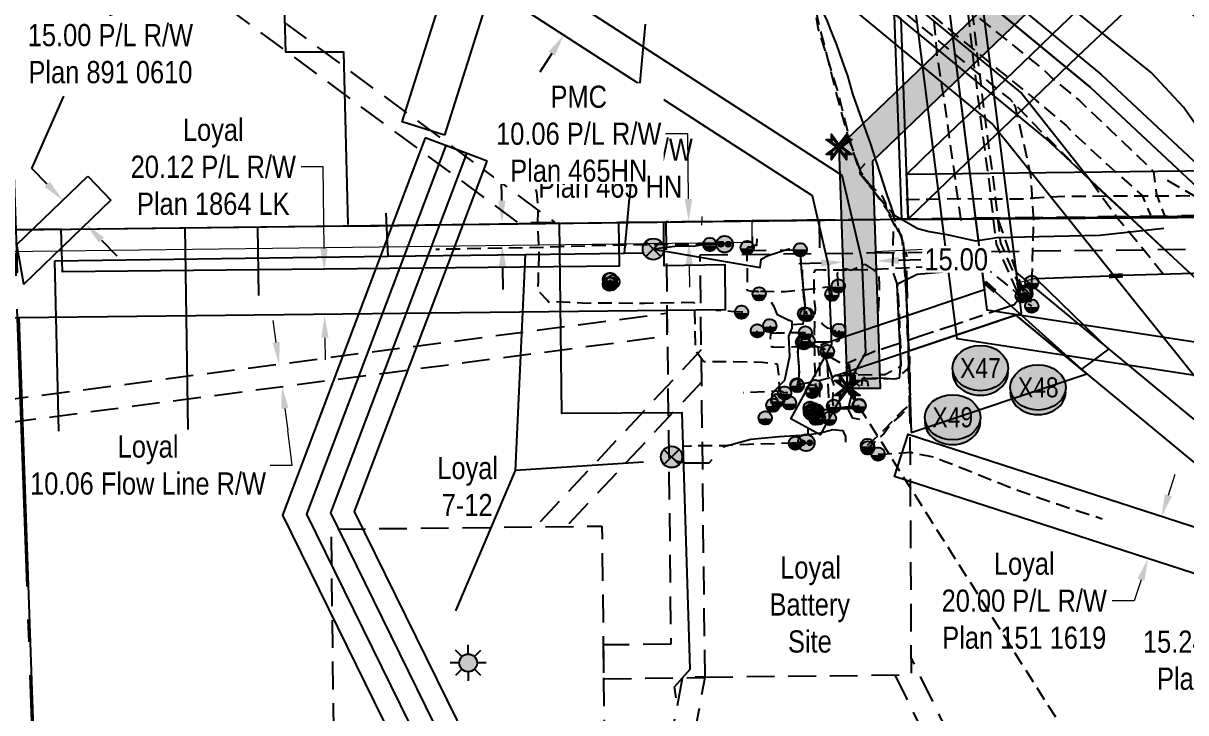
# Model space of a CAD drawing. Extents: x 675835 to 685285, y 5733153 to 5738077.
# Drawn here: x 676883 to 677407, y 5733855 to 5734166 of the extents above; entities that cross this region are included whole.
import ezdxf
from ezdxf.enums import TextEntityAlignment as Align

# ---------------------------------------------------------------- set-up
doc = ezdxf.new("R2010")
doc.units = 0
doc.header["$LTSCALE"] = 5
doc.header["$PDMODE"] = 34
doc.header["$PDSIZE"] = 0.03
for name, pattern in [('foc-ACCESSROAD', [3.75, 2.5, -1.25]), ('foc-FLOWLINE', [3.75, 2.5, -1.25]), ('foc-QUARTERLINE', [33, 25, -3, 2, -3]), ('foc-TIELINE', [1.875, 1.25, -0.625]), ('POWERLINE5', [7.8, 2.4, -0.6, 0.6, -0.6, 0.6, -0.6, 2.4]), ('UG_PIPE', [1.875, 1.25, -0.625])]:
    doc.linetypes.add(name, pattern=pattern)
doc.layers.get('Defpoints').update_dxf_attribs({"color": 9})
for name, color, linetype in [('AS-CABLE', 224, 'foc-CABLE'), ('AS-FENCE', 48, 'foc-FENCE'), ('AS-PHOTO', 7, 'Continuous'), ('AS-PIPE-UG', 44, 'UG_PIPE'), ('AS-POWER', 104, 'foc-POWER'), ('AS-POWER-EXISTING', 72, 'POWERLINE5'), ('AS-SYMBOL', 7, 'Continuous'), ('AS-TELUS', 224, 'foc-TEL'), ('C-AR', 13, 'foc-ACCESSROAD'), ('C-FLOWLINE', 13, 'foc-FLOWLINE'), ('C-RW', 13, 'Continuous'), ('C-WS', 13, 'foc-ACCESSROAD'), ('C-WS-S', 8, 'Continuous'), ('F-RW', 190, 'Continuous'), ('L-MON', 1, 'Continuous'), ('L-SECQ', 8, 'foc-QUARTERLINE'), ('L-TIE', 7, 'foc-TIELINE'), ('P-CROSSINGS', 250, 'Continuous'), ('P-PROPOSED', 10, 'Continuous'), ('P-PROPOSED-H', 21, 'Continuous'), ('P-TXT', 4, 'Continuous')]:
    doc.layers.add(name, color=color, linetype=linetype)
doc.layers.add('AS-PIPE-AG', color=7, linetype='Continuous', true_color=0x7d00fa)
for name, color, linetype, lineweight in [('C-RW-T', 13, 'Continuous', 9), ('C-WS-T', 13, 'Continuous', 9), ('F-RW-T', 190, 'Continuous', 9), ('T-TEXT', 48, 'Continuous', 18)]:
    doc.layers.add(name, color=color, linetype=linetype, lineweight=lineweight)
doc.styles.add('80CG', font='ARIALN.TTF', dxfattribs={"height": 10})
doc.styles.add('80L', font='ARIALN.TTF', dxfattribs={"height": 10})
doc.styles.add('Crossing', font='ARIALN.TTF', dxfattribs={"height": 10})
doc.styles.add('foc-LtypeFont', font='ARIALN.TTF', dxfattribs={"height": 7.35})
doc.linetypes.add('foc-CABLE', pattern='A,2,-1,["C",foc-LtypeFont,S=0.2,R=0,X=-0.625,Y=-0.75],-1.24,8', length=12.24)
doc.linetypes.add('foc-FENCE', pattern='A,10,-1,["X",foc-LtypeFont,S=0.2,R=0,X=-0.625,Y=-0.75],-1.24', length=12.24)
doc.linetypes.add('foc-POWER', pattern='A,6,-1,["P",foc-LtypeFont,S=0.2,R=0,X=-0.625,Y=-0.75],-1.24,4', length=12.24)
doc.linetypes.add('foc-TEL', pattern='A,2,-1,["T",foc-LtypeFont,S=0.2,R=0,X=-0.425,Y=-0.75],-1.24,8', length=12.24)
doc.dimstyles.new('Compass 5 000', dxfattribs={"dimscale": 5, "dimtxt": 9, "dimasz": 2, "dimexe": 0.2, "dimexo": 0.0625, "dimgap": 0.5, "dimtad": 0, "dimtih": 1, "dimtoh": 1, "dimzin": 0, "dimdsep": 46, "dimtxsty": '80CG', "dimcen": 0.1, "dimse1": 1, "dimse2": 1, "dimclrd": 256, "dimclrt": 256, "dimaunit": 1, "dimadec": 4, "dimazin": 0, "dimtfac": 0.06, "dimtofl": 0, "dimtmove": 0, "dimatfit": 1, "dimfxl": 0.2, "dimtolj": 1, "dimtzin": 0, "dimlwd": -1, "dimarcsym": 0})

# ---------------------------------------------------------------- blocks, each defined once
blk = doc.blocks.new('GAS')
h = blk.add_hatch(color=255)
h.dxf.hatch_style = 1
edge = h.paths.add_edge_path()
edge.add_arc((0, 0), 0.9, 0, 360)
for p, q in [((-0.57, 0.57), (-1.14, 1.14)), ((0, 0.81), (0, 1.62)), ((0.57, 0.57), (1.14, 1.14)), ((-0.81, 0), (-1.62, 0)), ((1.62, 0), (0.81, 0)), ((-0.57, -0.57), (-1.14, -1.14)), ((0, -0.81), (0, -1.62)), ((1.14, -1.14), (0.57, -0.57))]:
    blk.add_line(p, q)
blk.add_circle((0, 0), 0.8)
blk = doc.blocks.new('*D398')
at = {"layer": 'C-RW-T', "transparency": 16777216}
for p, q in [((676997.32, 5734022.22), (676996.02, 5734032.13)), ((677001.23, 5733992.41), (677002.53, 5733982.5)), ((677004.58, 5733966.9), (677002.53, 5733982.5)), ((676994.58, 5733966.9), (677004.58, 5733966.9))]:
    blk.add_line(p, q, dxfattribs=at)
for points in [[(676998.97, 5734022.44), (676995.67, 5734022), (676998.62, 5734012.3)], [(677002.88, 5733992.63), (676999.58, 5733992.2), (676999.93, 5734002.33)]]:
    blk.add_solid(points, dxfattribs=at)
at = {"layer": 'Defpoints', "color": 0, "transparency": 16777216}
for p in [(676940.21, 5734004.64), (676999.93, 5734002.33), (676941.52, 5733994.67)]:
    blk.add_point(p, dxfattribs=at)
at = {"layer": 'C-RW-T', "transparency": 16777216, "insert": (676939.58, 5733966.9), "char_height": 10, "attachment_point": 5, "style": '80CG', "bg_fill": 3, "box_fill_scale": 1.1, "bg_fill_color": 256, "bg_fill_true_color": 13158600, "bg_fill_transparency": 0}
blk.add_mtext('\\A1;Loyal\\P10.06 Flow Line R/W', dxfattribs=at)
blk = doc.blocks.new('*D399')
at = {"layer": 'AS-PHOTO', "transparency": 16777216}
for p, q in [((677108.75, 5734108.99), (677098.75, 5734108.99)), ((677098.75, 5734108.99), (677098.88, 5734096.11)), ((677098.98, 5734086.12), (677098.88, 5734096.11)), ((677099.29, 5734056.1), (677099.39, 5734046.1))]:
    blk.add_line(p, q, dxfattribs=at)
at = {"layer": 'AS-PHOTO', "linetype": 'Continuous', "transparency": 16777216}
for points in [[(677100.65, 5734086.13), (677097.32, 5734086.1), (677099.08, 5734076.12)], [(677100.95, 5734056.12), (677097.62, 5734056.08), (677099.18, 5734066.1)]]:
    blk.add_solid(points, dxfattribs=at)
at = {"layer": 'Defpoints', "color": 0, "linetype": 'Continuous', "transparency": 16777216}
for p in [(676891.24, 5734074.02), (677099.08, 5734076.12), (676891.35, 5734064)]:
    blk.add_point(p, dxfattribs=at)
at = {"layer": 'AS-PHOTO', "linetype": 'Continuous', "transparency": 16777216, "insert": (677147.84, 5734108.99), "char_height": 10, "attachment_point": 5, "style": '80CG', "bg_fill": 3, "box_fill_scale": 1.1, "bg_fill_color": 256, "bg_fill_true_color": 13158600, "bg_fill_transparency": 0}
blk.add_mtext('\\A1;PMC\\P10.06 P/L R/W\\PPlan 465 HN', dxfattribs=at)
blk = doc.blocks.new('*D404')
at = {"layer": 'C-RW-T', "transparency": 16777216}
for p, q in [((677018.52, 5734101.27), (677008.52, 5734101.27)), ((677018.87, 5734064.52), (677018.52, 5734101.27)), ((677019.25, 5734024.29), (677019.35, 5734014.29))]:
    blk.add_line(p, q, dxfattribs=at)
for points in [[(677020.54, 5734064.53), (677017.2, 5734064.5), (677018.96, 5734054.52)], [(677020.92, 5734024.3), (677017.59, 5734024.27), (677019.16, 5734034.29)]]:
    blk.add_solid(points, dxfattribs=at)
at = {"layer": 'Defpoints', "color": 0, "transparency": 16777216}
for p in [(676940.45, 5734053.77), (676940.64, 5734033.54), (677019.16, 5734034.29)]:
    blk.add_point(p, dxfattribs=at)
at = {"layer": 'C-RW-T', "transparency": 16777216, "insert": (676968.98, 5734101.27), "char_height": 10, "attachment_point": 5, "style": '80CG'}
blk.add_mtext('\\A1;Loyal\\P20.12 P/L R/W\\PPlan 1864 LK', dxfattribs=at)
blk = doc.blocks.new('*D408')
at = {"layer": 'C-RW-T', "transparency": 16777216}
for p, q in [((677399.36, 5733953.34), (677402.44, 5733962.86)), ((677387.03, 5733915.29), (677383.95, 5733905.78)), ((677383.95, 5733905.78), (677373.95, 5733905.78))]:
    blk.add_line(p, q, dxfattribs=at)
at = {"layer": 'C-RW-T', "linetype": 'Continuous', "transparency": 16777216}
for points in [[(677397.77, 5733953.86), (677400.94, 5733952.83), (677396.27, 5733943.83)], [(677385.44, 5733915.8), (677388.61, 5733914.78), (677390.11, 5733924.8)]]:
    blk.add_solid(points, dxfattribs=at)
at = {"layer": 'Defpoints', "color": 0, "linetype": 'Continuous', "transparency": 16777216}
for p in [(677384.89, 5733947.52), (677378.73, 5733928.49), (677390.11, 5733924.8)]:
    blk.add_point(p, dxfattribs=at)
at = {"layer": 'C-RW-T', "linetype": 'Continuous', "transparency": 16777216, "insert": (677334.41, 5733905.78), "char_height": 10, "attachment_point": 5, "style": '80CG', "bg_fill": 3, "box_fill_scale": 1.1, "bg_fill_color": 256, "bg_fill_true_color": 13158600, "bg_fill_transparency": 0}
blk.add_mtext('\\A1;Loyal\\P20.00 P/L R/W\\PPlan 151 1619', dxfattribs=at)
blk = doc.blocks.new('*D417')
at = {"layer": 'C-RW-T', "transparency": 16777216}
for p, q in [((677504.22, 5733923.65), (677510.59, 5733931.36)), ((677481.8, 5733896.5), (677474.22, 5733887.33)), ((677474.22, 5733887.33), (677464.22, 5733887.33))]:
    blk.add_line(p, q, dxfattribs=at)
at = {"layer": 'C-RW-T', "linetype": 'Continuous', "transparency": 16777216}
for points in [[(677502.93, 5733924.71), (677505.5, 5733922.58), (677497.85, 5733915.94)], [(677480.51, 5733897.56), (677483.08, 5733895.44), (677488.17, 5733904.21)]]:
    blk.add_solid(points, dxfattribs=at)
at = {"layer": 'Defpoints', "color": 0, "linetype": 'Continuous', "transparency": 16777216}
for p in [(677497.85, 5733915.94), (677567.94, 5733858.04), (677558.26, 5733846.31)]:
    blk.add_point(p, dxfattribs=at)
at = {"layer": 'C-RW-T', "linetype": 'Continuous', "transparency": 16777216, "insert": (677425.13, 5733887.33), "char_height": 10, "attachment_point": 5, "style": '80CG'}
blk.add_mtext('\\A1;Loyal\\P15.24 P/L R/W\\PPlan 725 JK', dxfattribs=at)
blk = doc.blocks.new('RISER')
h = blk.add_hatch(color=255)
h.dxf.hatch_style = 1
edge = h.paths.add_edge_path()
edge.add_arc((0, 0), 0.7, 0, 360)
blk.add_hatch(color=13).paths.add_polyline_path([(0.58, -0.15), (-0.58, -0.15, 0.774597)])
at = {"color": 13}
blk.add_line((-0.58, -0.15), (0.58, -0.15), dxfattribs=at)
blk.add_circle((0, 0), 0.6, dxfattribs=at)
blk = doc.blocks.new('PIG')
h = blk.add_hatch(color=255)
h.dxf.hatch_style = 1
edge = h.paths.add_edge_path()
edge.add_arc((0, 0), 0.85, 0, 360)
at = {"layer": 'AS-SYMBOL'}
h = blk.add_hatch(color=13, dxfattribs=at)
h.dxf.hatch_style = 1
h.paths.add_polyline_path([(-0.1, 0, 1), (-0.55, 0, 1)])
h = blk.add_hatch(color=13, dxfattribs=at)
h.dxf.hatch_style = 1
h.paths.add_polyline_path([(0.1, 0, 1), (0.55, 0, 1)])
at = {"layer": 'AS-SYMBOL', "color": 13}
for centre, radius in [((0, 0), 0.75), ((-0.33, 0), 0.225), ((0.33, 0), 0.225)]:
    blk.add_circle(centre, radius, dxfattribs=at)
blk = doc.blocks.new('POWERPOLE')
h = blk.add_hatch(color=255)
edge = h.paths.add_edge_path()
edge.add_arc((0, 0), 0.96, 0, 360)
at = {"linetype": 'Continuous'}
for p, q in [((0.68, -0.68), (-0.68, 0.68)), ((-0.68, -0.68), (0.68, 0.68))]:
    blk.add_line(p, q, dxfattribs=at)
blk.add_circle((0, 0), 0.96, dxfattribs=at)
blk = doc.blocks.new('*D509')
at = {"layer": 'Defpoints', "color": 0, "transparency": 16777216}
for p in [(676857.35, 5734073.03), (676857.46, 5734063.28), (677183.31, 5734067.08)]:
    blk.add_point(p, dxfattribs=at)
at = {"layer": 'F-RW-T', "transparency": 16777216}
for p, q in [((677182.74, 5734116.16), (677172.74, 5734116.16)), ((677183.08, 5734086.83), (677182.74, 5734116.16)), ((677183.43, 5734057.08), (677183.54, 5734047.08))]:
    blk.add_line(p, q, dxfattribs=at)
for points in [[(677184.75, 5734086.85), (677181.41, 5734086.81), (677183.2, 5734076.83)], [(677185.09, 5734057.1), (677181.76, 5734057.06), (677183.31, 5734067.08)]]:
    blk.add_solid(points, dxfattribs=at)
at = {"layer": 'F-RW-T', "transparency": 16777216, "insert": (677133.65, 5734116.16), "char_height": 10, "attachment_point": 5, "style": '80CG', "bg_fill": 3, "box_fill_scale": 1.1, "bg_fill_color": 256, "bg_fill_true_color": 13158600, "bg_fill_transparency": 0}
blk.add_mtext('\\A1;PMC\\P10.06 P/L R/W\\PPlan 465HN', dxfattribs=at)
blk = doc.blocks.new('xing2')
h = blk.add_hatch(color=50)
h.dxf.hatch_style = 1
edge = h.paths.add_edge_path()
edge.add_ellipse((0, 0), major_axis=(-12.5, 0), ratio=0.816297, start_angle=0, end_angle=360)
h = blk.add_hatch(color=250)
h.dxf.hatch_style = 1
edge = h.paths.add_edge_path()
edge.add_ellipse((0, -2.05), major_axis=(-12.5, 0), ratio=0.816297, start_angle=0, end_angle=180)
edge.add_line((12.5, -2.05), (12.5, 0))
edge.add_ellipse((0, 0), major_axis=(-12.5, 0), ratio=0.816297, start_angle=0, end_angle=180, ccw=False)
edge.add_line((-12.5, 0), (-12.5, -2.05))
at = {"color": 250}
blk.add_ellipse((0, 0), major_axis=(-12.5, 0), ratio=0.816297, dxfattribs=at)
blk.add_ellipse((0, -2.05), major_axis=(-12.5, 0), ratio=0.816297, start_param=0, end_param=3.141593, dxfattribs=at)
at = {"color": 250, "style": 'Crossing'}
blk.add_attdef('CROSSING', text='', height=9, dxfattribs=at).set_placement((0.09, 0.02), align=Align.MIDDLE_CENTER)
at = {"color": 250, "style": 'Crossing', "flags": 1}
for tag, p in [('OWNER', (0.09, -12.49)), ('DESCRIPTION', (0.09, -25.77)), ('LOCATION', (0.09, -39.3)), ('DWG_REF', (0.09, -52.84))]:
    blk.add_attdef(tag, text='', height=9, dxfattribs=at).set_placement(p, align=Align.MIDDLE_CENTER)
blk = doc.blocks.new('TEMP')
h = blk.add_hatch(color=255)
h.dxf.hatch_style = 1
h.paths.add_polyline_path([(0, 0.25), (-0.67, 1.15), (-0.67, 0.67), (-1.15, 0.67), (-0.25, 0), (-1.15, -0.67), (-0.67, -0.67), (-0.67, -1.15), (0, -0.25), (0.67, -1.15), (0.67, -0.67), (1.15, -0.67), (0.25, 0), (1.15, 0.67), (0.67, 0.67), (0.67, 1.15)])
h.paths.add_polyline_path([(0.57, 0.85), (0.57, 0.57), (0.85, 0.57), (0.08, 0), (0.85, -0.57), (0.57, -0.57), (0.57, -0.85), (0, -0.08), (-0.57, -0.85), (-0.57, -0.57), (-0.85, -0.57), (-0.08, 0), (-0.85, 0.57), (-0.57, 0.57), (-0.57, 0.85), (0, 0.08)], flags=16)
h = blk.add_hatch(color=1)
h.dxf.hatch_style = 1
h.paths.add_polyline_path([(0, 0.08), (-0.57, 0.85), (-0.57, 0.57), (-0.85, 0.57), (-0.08, 0), (-0.85, -0.57), (-0.57, -0.57), (-0.57, -0.85), (0, -0.08), (0.57, -0.85), (0.57, -0.57), (0.85, -0.57), (0.08, 0), (0.85, 0.57), (0.57, 0.57), (0.57, 0.85)])
at = {"color": 1}
for p, q in [((-0.08, 0), (0.08, 0)), ((0, 0.08), (0, -0.08))]:
    blk.add_line(p, q, dxfattribs=at)
at = {"color": 255, "flags": 128}
blk.add_lwpolyline([(-0.25, 0), (-1.15, 0.67), (-0.67, 0.67), (-0.67, 1.15), (0, 0.25), (0.67, 1.15), (0.67, 0.67), (1.15, 0.67), (0.25, 0), (1.15, -0.67), (0.67, -0.67), (0.67, -1.15), (0, -0.25), (-0.67, -1.15), (-0.67, -0.67), (-1.15, -0.67)], close=True, dxfattribs=at)
at = {"color": 1, "flags": 128}
blk.add_lwpolyline([(-0.08, 0), (-0.85, 0.57), (-0.57, 0.57), (-0.57, 0.85), (0, 0.08), (0.57, 0.85), (0.57, 0.57), (0.85, 0.57), (0.08, 0), (0.85, -0.57), (0.57, -0.57), (0.57, -0.85), (0, -0.08), (-0.57, -0.85), (-0.57, -0.57), (-0.85, -0.57)], close=True, dxfattribs=at)
blk = doc.blocks.new('*D730')
at = {"layer": 'Defpoints', "color": 0, "transparency": 16777216}
for p in [(677252.81, 5734058.74), (677267.8, 5734059.26), (677267.81, 5734058.85)]:
    blk.add_point(p, dxfattribs=at)
at = {"layer": 'P-TXT', "transparency": 16777216}
for p, q in [((677242.83, 5734057.98), (677232.83, 5734057.63)), ((677277.8, 5734059.2), (677287.8, 5734059.55))]:
    blk.add_line(p, q, dxfattribs=at)
for points in [[(677242.77, 5734059.65), (677242.89, 5734056.32), (677252.82, 5734058.33)], [(677277.75, 5734060.87), (677277.86, 5734057.54), (677267.81, 5734058.85)]]:
    blk.add_solid(points, dxfattribs=at)
at = {"layer": 'P-TXT', "transparency": 16777216, "insert": (677303.74, 5734059.55), "char_height": 10, "attachment_point": 5, "style": '80CG', "bg_fill": 3, "box_fill_scale": 1.1, "bg_fill_color": 256, "bg_fill_true_color": 13158600, "bg_fill_transparency": 0}
blk.add_mtext('\\A1;15.00', dxfattribs=at)

msp = doc.modelspace()

# ---------------------------------------------------------------- hatches: boundary and pattern name
at = {"layer": 'P-PROPOSED-H'}
h = msp.add_hatch(color=256, dxfattribs=at)
h.dxf.hatch_style = 1
h.paths.add_polyline_path([(677203.004, 5734826.027), (677271.346, 5734283.963), (677357.715, 5734212.782), (677250.888, 5734110.26), (677254.677, 5734001.663), (677269.684, 5734001.663), (677266.11, 5734104.082), (677380.262, 5734213.634), (677285.481, 5734291.748), (677216.179, 5734841.424), (676852.812, 5734830.594), (676822.958, 5734829.596), (676821.956, 5734859.574), (676806.967, 5734859.073), (676808.47, 5734814.106), (676853.188, 5734815.601)])

# ---------------------------------------------------------------- linework, layer by layer
at = {"layer": 'AS-CABLE', "flags": 128}
for points in [[(677233.445, 5734063.936), (677233.944, 5734055.286), (677234.406, 5734049.463), (677235.486, 5734038.493), (677234.665, 5734030.465), (677229.595, 5734030.15)], [(677300.975, 5734054.274), (677297.687, 5734053.856), (677291.279, 5734053.292), (677286.192, 5734052.789), (677277.054, 5734048.348), (677277.337, 5734041.394), (677278.146, 5734022.819), (677278.647, 5734012.902), (677278.26, 5734007.346), (677278.093, 5734006.054), (677275.792, 5734005.632), (677270.149, 5734006.067), (677261.357, 5734005.808), (677261.021, 5734002.664)], [(677220.395, 5734040.377), (677221.398, 5734038.614), (677222.928, 5734034.923), (677227.754, 5734032.551), (677229.736, 5734031.834), (677229.684, 5734030.296), (677229.613, 5734028.604), (677228.246, 5734024.993), (677228.56, 5734015.93), (677226.388, 5734005.063), (677225.131, 5734003.836), (677220.602, 5733999.078), (677220.585, 5733995.634)], [(677248.433, 5734028.063), (677245.874, 5734028.618), (677243.475, 5734030.463), (677242.999, 5734031.001)], [(677249.46, 5734027.506), (677247.129, 5734026.489)], [(677260.333, 5733987.535), (677257.189, 5733988.092), (677255.004, 5733992.164), (677256.664, 5733998.533), (677256.299, 5734004.096), (677255.612, 5734012.378)], [(677255.554, 5733998.527), (677256.016, 5733999.467), (677258.111, 5734004.762), (677261.671, 5734005.176), (677263.683, 5734004.847), (677264.118, 5734002.567)], [(677198.559, 5733975.12), (677211.126, 5733978.597), (677223.94, 5733979.753), (677236.229, 5733980.511), (677242.587, 5733981.453), (677248.094, 5733982.969), (677252.527, 5733982.448), (677253.797, 5733979.94), (677253.815, 5733977.317)], [(677237.078, 5733980.567), (677237.086, 5733983.465)], [(677193.592, 5733969.267), (677192.258, 5733967.792), (677192.268, 5733967.791), (677189.9, 5733967.87), (677181.469, 5733967.859), (677177.556, 5733968.763), (677175.442, 5733970.629)]]:
    msp.add_lwpolyline(points, dxfattribs=at)
at = {"layer": 'AS-FENCE', "flags": 128}
for points in [[(677372.63, 5734052.086), (677339.719, 5734050.822), (677372.395, 5734019.209), (677360.269, 5734010.147), (677316.037, 5734049.785)], [(677421.003, 5734053.495), (677378.851, 5734052.34)], [(677177.557, 5733862.047), (677176.785, 5733867.022)]]:
    msp.add_lwpolyline(points, dxfattribs=at)
at = {"layer": 'AS-FENCE', "const_width": 2, "flags": 128}
for points in [[(677378.851, 5734052.34), (677372.63, 5734052.086)], [(677321.23, 5734045.228), (677316.621, 5734049.295)]]:
    msp.add_lwpolyline(points, dxfattribs=at)
at = {"layer": 'AS-PIPE-AG', "flags": 128}
for points in [[(677198.747, 5734066.4), (677198.696, 5734067.407), (677196.774, 5734067.431), (677196.695, 5734066.421)], [(677213.916, 5734068.806), (677213.791, 5734065.939), (677211.774, 5734065.798), (677211.476, 5734065.066), (677209.741, 5734065.05)], [(677199.372, 5734066.418), (677192.945, 5734066.387)], [(677337.385, 5734040.342), (677337.804, 5734049.256)], [(677214.944, 5734043.795), (677214.909, 5734042.377)], [(677247.85, 5734043.086), (677247.781, 5734043.811)], [(677334.188, 5734044.748), (677334.471, 5734044.471), (677335.072, 5734043.925)], [(677335.014, 5734044.881), (677334.563, 5734044.384)], [(677334.871, 5734044.142), (677335.143, 5734044.434)], [(677337.392, 5734043.877), (677335.206, 5734044.039)], [(677337.421, 5734040.521), (677335.945, 5734040.675), (677335.993, 5734043.945)], [(677207.655, 5734035.817), (677207.038, 5734035.846)], [(677227.883, 5733999.478), (677226.533, 5733999.414)], [(677230.567, 5734001.299), (677230.555, 5734002.673)], [(677231.377, 5734001.353), (677231.324, 5734002.688)], [(677238.961, 5733997.001), (677238.859, 5734000.032)], [(677223.301, 5733995.945), (677223.409, 5733993.058), (677221.263, 5733992.977), (677221.188, 5733993.413), (677220.596, 5733993.435)], [(677237.91, 5733990.86), (677240.86, 5733990.905)], [(677238.952, 5733987.492), (677240.381, 5733987.574), (677240.38, 5733987.986)], [(677239.326, 5733988.189), (677241.501, 5733988.278)], [(677240.065, 5733985.886), (677240.019, 5733987.534)], [(677240.982, 5733986.275), (677240.96, 5733988.266)], [(677236.104, 5733977.014), (677231.354, 5733976.848)]]:
    msp.add_lwpolyline(points, dxfattribs=at)
at = {"layer": 'AS-PIPE-UG'}
for p, q in [((677333.464, 5734043.267), (677329.882, 5734039.121)), ((677324.536, 5734037.317), (677302.362, 5734029.814)), ((677329.882, 5734039.121), (677324.536, 5734037.317)), ((677302.362, 5734029.814), (677287.597, 5734025.051)), ((677275.846, 5734020.901), (677267.219, 5734018.224)), ((677287.597, 5734025.051), (677275.846, 5734020.901)), ((677267.219, 5734018.224), (677254.957, 5734012.925)), ((677254.957, 5734012.925), (677256.879, 5734004.874)), ((677256.879, 5734004.874), (677257.437, 5733992.427)), ((677257.437, 5733992.427), (677252.169, 5733992.12))]:
    msp.add_line(p, q, dxfattribs=at)
at = {"layer": 'AS-PIPE-UG', "flags": 128}
for points in [[(677212.742, 5734251.235), (677236.854, 5734231.34), (677259.379, 5734213.216), (677284.963, 5734191.784), (677304.488, 5734175.747), (677315.592, 5734167.085), (677343.821, 5734144.428), (677346.674, 5734141.49), (677359.388, 5734131.099), (677372.971, 5734118.071), (677385.142, 5734106.62), (677392.713, 5734099.253), (677393.853, 5734089.355), (677397.723, 5734078.952)], [(677263.782, 5733975.861), (677265.167, 5733977.125), (677271.034, 5733982.57), (677279.403, 5733991.237), (677282.766, 5733993.985), (677283.163, 5733996.28), (677282.393, 5734006.217), (677282.182, 5734021.123), (677281.592, 5734031.045), (677281.68, 5734039.551), (677281.005, 5734047.919), (677279.923, 5734069.252), (677277.773, 5734072.19), (677273.734, 5734080.285), (677266.487, 5734090.544), (677260.781, 5734097.674), (677254.91, 5734115.555), (677250.574, 5734131.661), (677246.475, 5734147.603), (677242.454, 5734163.647), (677238.675, 5734179.681), (677231.857, 5734205.066), (677228.007, 5734222.014), (677220.968, 5734248.631)], [(677205.857, 5734241.27), (677241.989, 5734211.705), (677263.102, 5734194.339), (677287.159, 5734174.45), (677305.895, 5734158.744), (677337.504, 5734133.116), (677353.238, 5734119.982), (677356.494, 5734116.52), (677373.862, 5734100.607), (677387.493, 5734088.335), (677391.353, 5734079.558)], [(677286.749, 5734213.228), (677290.595, 5734189.57), (677293.528, 5734169.099), (677295.035, 5734151.492), (677298.413, 5734130.265), (677302.612, 5734100.041), (677306.04, 5734075.231)], [(677231.1, 5734204.667), (677233.736, 5734192.968), (677235.728, 5734189.207), (677238.864, 5734178.307), (677241.536, 5734163.378), (677250.501, 5734134.699), (677256.2, 5734111.581), (677260.852, 5734098.207), (677263.455, 5734094.919), (677265.441, 5734091.822), (677272.815, 5734082.965), (677274.888, 5734080.615), (677280.117, 5734066.087), (677280.884, 5734051.519), (677281.373, 5734038.408), (677282.254, 5734016.629), (677282.772, 5734009.443), (677282.787, 5734003.999), (677283.038, 5734000.754), (677282.567, 5733993.196), (677278.907, 5733989.641), (677274.858, 5733986.125), (677271.146, 5733981.06), (677267.118, 5733977.451), (677264.647, 5733975.358)], [(677337.77, 5734049.244), (677338.11, 5734055.979), (677338.674, 5734077.095), (677337.41, 5734097.355), (677330.53, 5734128.314), (677327.872, 5734131.885)], [(677262.52, 5734102.624), (677260.191, 5734099.945), (677263.961, 5734094.223), (677270.423, 5734088.083), (677271.915, 5734084.843), (677272.306, 5734082.128), (677275.481, 5734075.839), (677279.112, 5734070.012), (677280.795, 5734053.361), (677281.807, 5734027.458), (677282.748, 5734014.835), (677282.428, 5734003.65)], [(677418.14, 5734080.714), (677416.725, 5734085.022), (677396.335, 5734096.572)], [(677427.732, 5734088.362), (677404.137, 5734088.128), (677377.256, 5734088.081), (677349.243, 5734087.856), (677332.751, 5734086.724), (677306.295, 5734086.842), (677281.095, 5734086.437)], [(677231.918, 5734003.137), (677242.402, 5734005.123), (677249.227, 5734007.035), (677258.125, 5734007.532), (677271.596, 5734007.823), (677278.94, 5734011.59), (677278.815, 5734018.995), (677278.09, 5734035.989), (677277.459, 5734047.807), (677275.207, 5734054.443), (677275.458, 5734072.835)], [(677334.169, 5734044.802), (677322.78, 5734077.377)], [(677209.588, 5734064.986), (677209.396, 5734062.643), (677209.471, 5734055.705), (677209.559, 5734049.221), (677209.368, 5734045.795), (677211.465, 5734045.252), (677214.374, 5734045.364), (677214.924, 5734044.032)], [(677233.489, 5734063.963), (677233.512, 5734059.566), (677234.38, 5734051.511), (677235.387, 5734041.281), (677235.648, 5734036.225), (677235.406, 5734035.039)], [(677250.61, 5734047.654), (677250.199, 5734053.391), (677253.777, 5734055.472), (677256.411, 5734054.774), (677262.549, 5734057.53), (677267.169, 5734054.325), (677268.923, 5734052.727), (677269.05, 5734047.887), (677268.533, 5734033.776)], [(677234.335, 5734054.896), (677234.353, 5734052.064), (677235, 5734042.725), (677235.86, 5734036.606), (677236.468, 5734034.722)], [(677240.383, 5733988.036), (677240.566, 5733994.081), (677240.498, 5734002.161), (677240.035, 5734013.701), (677239.85, 5734023.84), (677240.143, 5734033.966), (677240.265, 5734037.671), (677239.655, 5734043.561), (677239.801, 5734045.091), (677239.76, 5734051.444), (677239.813, 5734053.646), (677240.55, 5734055.067), (677243.767, 5734054.878), (677263.247, 5734055.021), (677283.672, 5734056.066), (677297.159, 5734056.524), (677305.515, 5734056.797), (677315.965, 5734055.521), (677318.652, 5734054.51), (677325.705, 5734048.878), (677329.605, 5734045.715), (677333.419, 5734041.575), (677335.797, 5734039.747), (677337.762, 5734038.701)], [(677247.75, 5734043.915), (677247.77, 5734044.956), (677246.798, 5734046.405), (677245.572, 5734047.025), (677240.463, 5734046.38), (677226.87, 5734044.943), (677217.699, 5734045.08), (677215.885, 5734045.166), (677215.124, 5734044.739), (677214.948, 5734044.027)], [(677123.601, 5734040.583), (677129.265, 5734040.381), (677137.056, 5734039.934), (677142.548, 5734040.089), (677163.347, 5734039.902), (677177.265, 5734040.251), (677185.522, 5734040.266), (677185.762, 5734038.417), (677186.147, 5734018.689), (677189.967, 5734013.674), (677202.157, 5734013.558), (677216.288, 5734013.366), (677223.106, 5734012.512), (677223.723, 5734007.67), (677223.967, 5734002.732), (677224.699, 5733998.926), (677228.098, 5733997.729)], [(677207.002, 5734035.835), (677202.144, 5734036.152), (677195.499, 5734036.531)], [(677235.759, 5734026.488), (677233.572, 5734026.57), (677222.645, 5734026.301), (677214.785, 5734026.065), (677214.244, 5734026.308), (677214.103, 5734027.434)], [(677219.712, 5734029.74), (677220.223, 5734029.127), (677219.799, 5734022.743), (677220.51, 5734020.286), (677221.623, 5734020.231), (677226.348, 5734020.041), (677231.205, 5734020.35), (677233.893, 5734020.325), (677235.212, 5734020.366), (677236.546, 5734020.42), (677240.13, 5734020.324), (677241.798, 5734020.258), (677243.264, 5734019.79), (677244.403, 5734019.394), (677245.087, 5734016.718), (677251.386, 5734013.025), (677255.512, 5734010.371), (677257.045, 5734005.133), (677260.236, 5734002.484)], [(677250.868, 5734027.594), (677251.161, 5734023.757), (677250.533, 5734022.544), (677246.16, 5734022.361), (677239.676, 5734022.26), (677234.488, 5734022.381)], [(677232.219, 5734002.766), (677233.019, 5734007.004), (677232.671, 5734014.539), (677232.243, 5734021.362), (677232.185, 5734022.578), (677234.504, 5734023.507)], [(677234.516, 5734022.261), (677232.234, 5734021.353), (677232.65, 5734013.469), (677233.359, 5734001.502)], [(677241.669, 5733988.212), (677242.291, 5733995.13), (677242.352, 5734013.042), (677241.598, 5734020.028), (677235.063, 5734022.016)], [(677246.648, 5733987.958), (677246.646, 5733987.944), (677246.305, 5733997.554), (677245.815, 5734012.758), (677245.689, 5734018.042)], [(677248.504, 5733993.413), (677248.199, 5733995.538), (677248.319, 5733999.439), (677248.631, 5734003.412), (677247.679, 5734005.837), (677249.141, 5734007.488), (677250.738, 5734007.73), (677258.594, 5734008.443), (677263.089, 5734005.757), (677268.568, 5734005.893), (677272.921, 5734005.866), (677276.875, 5734005.873), (677278.53, 5734007.349), (677282.782, 5734011.078)], [(677226.432, 5733999.398), (677225.125, 5734000.312), (677221.18, 5734000.14), (677207.951, 5733999.539)], [(677223.319, 5733996.045), (677221.521, 5733998.75)], [(677237.935, 5733992.562), (677256.475, 5733992.263), (677259.901, 5733992.43)], [(677240.856, 5733991.317), (677246.496, 5733992.263), (677247.983, 5733992.408), (677254.99, 5733993.311), (677260.025, 5733993.808)], [(677259.998, 5733993.59), (677259.46, 5733993.54), (677250.915, 5733992.616), (677240.89, 5733991.072)], [(677217.692, 5733988.149), (677218.337, 5733985.919)], [(677231.246, 5733976.817), (677229.672, 5733976.867), (677223.58, 5733976.597), (677210.308, 5733976.26), (677198.341, 5733975.682), (677189.495, 5733975.603), (677183.805, 5733975.446), (677180.933, 5733975.281)], [(677268.555, 5733971.916), (677270.511, 5733971.833), (677275.188, 5733972.118), (677282.946, 5733972.711), (677292.67, 5733970.803), (677297.625, 5733969.041), (677304.198, 5733966.51), (677313.011, 5733962.962), (677328.474, 5733956.723), (677349.17, 5733949.415), (677369.575, 5733942.73)]]:
    msp.add_lwpolyline(points, dxfattribs=at)
at = {"layer": 'AS-POWER'}
for p in [(677162.836, 5733968.252), (677078.286, 5733901.228)]:
    msp.add_line(p, (677105.218, 5733964.486), dxfattribs=at)
at = {"layer": 'AS-TELUS', "flags": 128}
msp.add_lwpolyline([(677208.323, 5734170.395), (677208.936, 5734172.644), (677209.998, 5734173.53), (677213.741, 5734174.094), (677217.356, 5734175.284), (677222.87, 5734176.015), (677230.743, 5734177.646), (677238.436, 5734177.144), (677241.275, 5734174.735), (677243.048, 5734172.075), (677245.305, 5734167.724), (677247.287, 5734162.563), (677249.85, 5734156.269), (677252.31, 5734148.936), (677254.715, 5734142.248), (677257.068, 5734134.18), (677261.132, 5734122.806), (677264.793, 5734112.442), (677272.272, 5734089.181), (677275.61, 5734079.707), (677286.505, 5734073.565), (677291.615, 5734072.228), (677299.473, 5734070.813), (677312.504, 5734067.992), (677322.268, 5734069.423), (677340.919, 5734069.97), (677368.373, 5734070.489), (677397.318, 5734073.612)], dxfattribs=at)
at = {"layer": 'C-FLOWLINE', "flags": 128}
for points in [[(676783.638, 5733973.957), (677173.573, 5734025.107), (677173.455, 5734035.238), (676782.33, 5733983.931)], [(677188.885, 5734018.931), (677114.113, 5733939.109)], [(677189.053, 5734004.396), (677128.049, 5733939.27)], [(677276.05, 5733872.398), (677422.086, 5733577.043), (677433.126, 5733577.411), (677283.498, 5733880.032)], [(677108, 5733159.021), (677102.319, 5733392.679), (677190.592, 5733871.409), (677180.34, 5733871.29), (677092.237, 5733393.478), (677097.943, 5733158.777)]]:
    msp.add_lwpolyline(points, dxfattribs=at)
at = {"layer": 'C-RW'}
msp.add_lwpolyline([(677212.402, 5734871.331), (677312.424, 5734078.105), (677316.493, 5734045.832), (677242.883, 5734021.114), (677247.734, 5734006.67), (677333.172, 5734035.359), (677327.541, 5734080.012), (677227.702, 5734871.786)], close=True, dxfattribs=at)
at = {"layer": 'C-RW', "flags": 128}
for points in [[(677282.039, 5734077.779), (677295.689, 5734090.868), (677303.539, 5734098.51), (677309.187, 5734103.824), (677330.9, 5734124.628), (677358.55, 5734151.221), (677392.83, 5734183.574), (677489.301, 5734276.691), (677478.83, 5734287.432), (677381.301, 5734193.833), (677358.02, 5734171.49), (677347.12, 5734161.029), (677341.59, 5734155.721), (677325.764, 5734140.533), (677319.424, 5734134.449), (677312.008, 5734127.332), (677306.888, 5734122.418), (677293.694, 5734109.842), (677281.362, 5734097.917)], [(677283.455, 5733981.636), (677362.666, 5734008.048), (677330.656, 5734034.515), (677282.302, 5734018.278)]]:
    msp.add_lwpolyline(points, close=True, dxfattribs=at)
at = {"layer": 'C-RW', "linetype": 'Continuous'}
msp.add_lwpolyline([(677684.263, 5734102.636), (677281.363, 5734097.878), (677282.039, 5734077.779), (677381.296, 5734078.843), (677436.506, 5734079.598), (677684.636, 5734082.647)], close=True, dxfattribs=at)
at = {"layer": 'C-RW', "linetype": 'Continuous', "elevation": 1068.531}
msp.add_lwpolyline([(677686.268, 5734036.228), (677684.253, 5734036.137), (677529.553, 5734031.532), (677456.443, 5733953.595), (677420.773, 5733914.871), (677275.943, 5733961.789), (677282.107, 5733980.816), (677414.745, 5733937.847), (677441.794, 5733967.212), (677520.651, 5734051.276), (677683.508, 5734056.124), (677685.572, 5734056.217)], close=True, dxfattribs=at)
at = {"layer": 'C-RW', "flags": 128}
for points in [[(677330.656, 5734034.515), (677696.938, 5733731.657), (677696.23, 5733751.872), (677330.856, 5734053.719)], [(676806.603, 5733283.522), (676881.119, 5733459.987), (676860.832, 5734033.289), (676881.315, 5734033.479), (676901.541, 5733456.282), (676814.155, 5733249.702)]]:
    msp.add_lwpolyline(points, dxfattribs=at)
at = {"layer": 'C-WS', "flags": 128}
for points in [[(677242.215, 5734077.285), (677211.735, 5734076.929), (677211.89, 5734063.688), (677242.368, 5734064.041)], [(677144.875, 5733870.88), (677145.492, 5733817.544), (677023.58, 5733816.133), (677022.17, 5733938.045), (677144.081, 5733939.456)]]:
    msp.add_lwpolyline(points, close=True, dxfattribs=at)
msp.add_lwpolyline([(677190.592, 5733871.409), (677283.585, 5733872.485), (677283.047, 5733982.1), (677281.382, 5734062.972)], dxfattribs=at)
at = {"layer": 'T-TEXT', "flags": 128}
for points in [[(677189.064, 5734075.017), (677189.219, 5734078.882)], [(677295.823, 5734064.295), (677266.987, 5734063.002)], [(677333.033, 5734041.122), (677331.003, 5734049.098), (677340.261, 5734051.277)]]:
    msp.add_lwpolyline(points, dxfattribs=at)

# ---------------------------------------------------------------- block references
at = {"layer": 'AS-POWER-EXISTING', "xscale": 5.000000000000055, "yscale": 5.000000000000055, "zscale": 5.000000000000055}
msp.add_blockref('POWERPOLE', (677175.46, 5733970.611), dxfattribs=at)
at = {"layer": 'AS-SYMBOL', "xscale": 4.999077600000007, "yscale": 4.999077600000007, "zscale": 4.999077600000007}
for name, p in [('RISER', (677192.695, 5734066.335)), ('PIG', (677199.397, 5734066.42)), ('RISER', (677209.575, 5734064.955)), ('RISER', (677233.484, 5734063.965)), ('RISER', (677337.758, 5734049.288)), ('RISER', (677214.948, 5734044.057)), ('RISER', (677247.742, 5734043.911)), ('RISER', (677250.606, 5734047.654)), ('RISER', (677333.501, 5734043.249)), ('RISER', (677334.176, 5734044.79)), ('RISER', (677335.019, 5734044.938)), ('RISER', (677335.192, 5734044.042)), ('RISER', (677337.779, 5734038.591)), ('RISER', (677207.011, 5734035.835)), ('RISER', (677235.427, 5734035.036)), ('RISER', (677236.463, 5734034.73)), ('RISER', (677214.124, 5734027.435)), ('RISER', (677219.717, 5734029.748)), ('RISER', (677250.862, 5734027.633)), ('RISER', (677234.498, 5734022.277)), ('RISER', (677235.072, 5734022.025)), ('RISER', (677235.748, 5734026.494)), ('RISER', (677237.035, 5734022.922)), ('RISER', (677245.686, 5734018.054)), ('RISER', (677231.957, 5734003.103)), ('RISER', (677232.131, 5734002.757)), ('RISER', (677240.193, 5734002.326)), ('RISER', (677223.313, 5733996.05)), ('RISER', (677226.429, 5733999.4)), ('RISER', (677238.836, 5734000.108)), ('RISER', (677221.142, 5733993.87)), ('RISER', (677228.619, 5733994.924)), ('RISER', (677237.878, 5733992.533)), ('RISER', (677238.046, 5733990.588)), ('RISER', (677238.071, 5733990.996)), ('RISER', (677239.231, 5733992.007)), ('RISER', (677239.586, 5733991.431)), ('RISER', (677240.862, 5733991.32)), ('RISER', (677240.862, 5733991.081)), ('RISER', (677240.898, 5733990.945)), ('RISER', (677248.51, 5733993.418)), ('RISER', (677259.967, 5733993.583)), ('RISER', (677259.996, 5733993.819)), ('RISER', (677217.703, 5733988.154)), ('RISER', (677238.208, 5733990.373)), ('RISER', (677240.386, 5733988.039)), ('RISER', (677241.676, 5733988.198)), ('RISER', (677246.646, 5733987.944)), ('RISER', (677231.248, 5733976.816)), ('PIG', (677236.155, 5733976.998)), ('RISER', (677263.741, 5733975.807)), ('RISER', (677263.854, 5733974.67)), ('RISER', (677268.536, 5733971.917))]:
    msp.add_blockref(name, p, dxfattribs=at)
at = {"layer": 'C-WS-S', "xscale": 5.000000000000057, "yscale": 5.000000000000057, "zscale": 5.000000000000057}
msp.add_blockref('GAS', (677083.831, 5733877.794), dxfattribs=at)
at = {"layer": 'L-MON', "color": 6, "xscale": 5.000000000000043, "yscale": 5.000000000000043, "zscale": 5.000000000000043}
msp.add_blockref('TEMP', (677250.888, 5734110.26), dxfattribs=at)
at = {"layer": 'L-MON', "xscale": 4.99910900000003, "yscale": 4.99910900000003, "zscale": 4.99910900000003}
msp.add_blockref('TEMP', (677254.677, 5734001.663), dxfattribs=at)
at = {"layer": 'P-CROSSINGS', "color": 3}
for p, values in [((677314.593, 5734010.631), {'CROSSING': 'X47'}), ((677340.613, 5734001.934), {'CROSSING': 'X48'}), ((677302.117, 5733988.449), {'CROSSING': 'X49'})]:
    msp.add_blockref('xing2', p, dxfattribs=at).add_auto_attribs(values)

# ---------------------------------------------------------------- texts
at = {"layer": 'C-WS-T', "char_height": 10, "attachment_point": 1, "style": '80L'}
for s, width, insert in [('\\pi-5.3107;Loyal\\P\\pi-3.3394;7-12', 15.11528, (677075.228, 5733970.614)), ('\\pi16.121;Loyal\\P\\pi11.315;Battery \\P\\pi19.627;Site', 57.97858, (677208.303, 5733925.805))]:
    msp.add_mtext_dynamic_manual_height_columns(s, width=width, gutter_width=50, heights=[0], dxfattribs=dict(at, insert=insert))

# ---------------------------------------------------------------- next in the draw order: dimensions: what is measured, and where the dimension line sits
at = {"layer": 'AS-PHOTO', "linetype": 'Continuous'}
dim = msp.add_linear_dim(base=(677099.083, 5734076.116), p1=(676891.345, 5734064.004), p2=(676891.244, 5734074.019), angle=90.57811, text='PMC\\P10.06 P/L R/W\\PPlan 465 HN', dimstyle='Compass 5 000', override={"dimtmove": 1, "dimtfill": 1}, dxfattribs=at)
dim.commit()
dim.dimension.update_dxf_attribs({"geometry": '*D399', "text_midpoint": (677105.118, 5734108.987), "dimtype": 161})

# ---------------------------------------------------------------- next in the draw order: linework, layer by layer
at = {"layer": 'AS-CABLE', "flags": 128}
msp.add_lwpolyline([(677190.637, 5734066.264), (677185.259, 5734065.447), (677178.19, 5734065.515), (677167.298, 5734064.24), (677215.381, 5734055.897), (677215.927, 5734059.781), (677219.058, 5734061.421), (677228.787, 5734064.461)], dxfattribs=at)
at = {"layer": 'AS-FENCE', "flags": 128}
for points in [[(677152.302, 5734269.553), (677275.84, 5734169.523), (677279.116, 5734077.623), (677424.124, 5734078.6)], [(677176.786, 5733867.041), (677183.86, 5733874.914), (677180.232, 5733990.413), (677125.964, 5733990.222), (677125.043, 5734075.866), (677043.354, 5734074.607), (677019.433, 5734074.476)]]:
    msp.add_lwpolyline(points, dxfattribs=at)
at = {"layer": 'AS-PIPE-UG', "flags": 128}
for points in [[(677331.194, 5734045.261), (677321.927, 5734066.45), (677318.549, 5734095.314), (677315.549, 5734117.213), (677311.195, 5734152.652), (677309.919, 5734163.912), (677304.391, 5734207.846), (677300.113, 5734240.773), (677292.732, 5734299.777), (677286.827, 5734346.213), (677282.403, 5734380.032), (677278.947, 5734406.564), (677275.077, 5734439.674), (677273.461, 5734451.047), (677273.346, 5734451.087), (677269.166, 5734487.653), (677263.518, 5734531.834), (677259.547, 5734565.754), (677252.513, 5734614.169), (677249.107, 5734640.611), (677243.349, 5734688.564), (677240.426, 5734711.784), (677236.778, 5734736.974), (677229.66, 5734791.511), (677226.331, 5734822.44), (677221.945, 5734855.579), (677217.092, 5734902.801), (677209.874, 5734961.92), (677203.646, 5735003.101), (677199.917, 5735032.518), (677189.376, 5735117.63), (677182.675, 5735169.129), (677178.022, 5735206.732), (677162.932, 5735326.296), (677157.353, 5735369.025), (677148.016, 5735446.12), (677140.683, 5735500.973), (677132.244, 5735567.727), (677120.453, 5735661.657), (677119.076, 5735675.645)], [(677333.027, 5734046.062), (677323.879, 5734066.978), (677320.534, 5734095.566), (677317.533, 5734117.47), (677313.182, 5734152.886), (677311.905, 5734164.149), (677306.375, 5734208.099), (677302.097, 5734241.026), (677294.717, 5734300.027), (677288.811, 5734346.469), (677284.387, 5734380.291), (677280.932, 5734406.809), (677277.061, 5734439.931), (677275.269, 5734452.543), (677275.19, 5734452.57), (677271.152, 5734487.893), (677265.504, 5734532.077), (677261.531, 5734566.014), (677254.495, 5734614.44), (677251.092, 5734640.858), (677245.334, 5734688.808), (677242.408, 5734712.052), (677238.76, 5734737.246), (677231.647, 5734791.747), (677228.317, 5734822.678), (677223.932, 5734855.812), (677219.08, 5734903.024), (677211.856, 5734962.191), (677205.628, 5735003.376), (677201.902, 5735032.766), (677191.36, 5735117.882), (677184.66, 5735169.381), (677180.007, 5735206.98), (677164.916, 5735326.55), (677159.338, 5735369.274), (677150, 5735446.372), (677142.667, 5735501.231), (677134.229, 5735567.978), (677122.441, 5735661.879), (677121.067, 5735675.841)], [(677397.073, 5734052.974), (677385.264, 5734067.561), (677376.589, 5734077.943), (677363.948, 5734095.328), (677343.568, 5734115.713), (677327.872, 5734131.885), (677307.371, 5734148.544), (677248.493, 5734197.218), (677217.14, 5734223.511), (677192.946, 5734243.432), (677160.016, 5734270.533)], [(677120.326, 5734040.024), (677119.5, 5734041.156), (677115.245, 5734045.58), (677115.459, 5734050.216), (677115.833, 5734061.13), (677115.176, 5734075.535), (677115.364, 5734083.845), (677114.703, 5734089.882), (677112.792, 5734096.248), (677112.269, 5734099.861), (677112.459, 5734100.585)], [(677192.702, 5734066.34), (677186.31, 5734066.419), (677169.014, 5734066.212), (677149.366, 5734065.948), (677125.477, 5734065.338), (677118.735, 5734065.02), (677069.227, 5734064.067)], [(677147.745, 5734050.48), (677147.725, 5734048.575)]]:
    msp.add_lwpolyline(points, dxfattribs=at)
at = {"layer": 'AS-POWER'}
for p, q in [((677154.275, 5734062.462), (677163.718, 5734165.53)), ((677047.798, 5734061.018), (677046.835, 5734080.394)), ((677105.218, 5733964.486), (677109.622, 5734061.857))]:
    msp.add_line(p, q, dxfattribs=at)
at = {"layer": 'AS-POWER', "flags": 128}
for points in [[(676897.602, 5734058.982), (677047.798, 5734061.018), (677109.622, 5734061.857), (677154.268, 5734062.461), (677162.9, 5734062.579)], [(676899.343, 5733982.261), (676897.602, 5734058.982)]]:
    msp.add_lwpolyline(points, dxfattribs=at)
at = {"layer": 'AS-TELUS', "flags": 128}
for points in [[(677029.798, 5734075.304), (677027.772, 5734153.034), (677001.734, 5734153.034), (676999.485, 5734225.976)], [(676956.234, 5734073.84), (676989.027, 5734074.236)], [(676957.66, 5733982.942), (676956.234, 5734073.84)], [(676989.512, 5734043.409), (676989.027, 5734074.236)]]:
    msp.add_lwpolyline(points, dxfattribs=at)
at = {"layer": 'C-AR'}
msp.add_lwpolyline([(677684.636, 5734082.647), (677436.506, 5734079.598), (677172.967, 5734076.46), (677175.167, 5733886.241), (677144.689, 5733885.888), (677144.866, 5733870.649), (677190.583, 5733871.178), (677188.379, 5734061.665), (677685.166, 5734067.412)], close=True, dxfattribs=at)
at = {"layer": 'C-FLOWLINE', "flags": 128}
msp.add_lwpolyline([(676317.425, 5734601.9), (676584.376, 5734427.794), (676726.949, 5734360.227), (676770.536, 5734324.227), (677106.192, 5734076.187), (677122.858, 5734076.38), (676776.706, 5734332.177), (676732.388, 5734368.779), (676589.3, 5734436.592), (676317.039, 5734614.16)], close=True, dxfattribs=at)
at = {"layer": 'C-RW'}
for p, q in [((677121.508, 5734152.298), (677116.078, 5734143.901)), ((676887.19, 5734100.619), (676901.617, 5734133.207)), ((676894.161, 5734093.449), (676887.19, 5734100.619)), ((676918.593, 5734068.316), (676925.564, 5734061.146))]:
    msp.add_line(p, q, dxfattribs=at)
at = {"layer": 'C-RW', "flags": 128}
for points in [[(677073.159, 5734115.573), (677054.023, 5734121.655), (677107.714, 5734291.155), (677169.589, 5734366.523), (677042.679, 5734866.267), (677056.598, 5734866.695), (677185.912, 5734354.889), (677125.566, 5734281.345), (677073.159, 5734115.573)], [(677688.837, 5733964.559), (677304.163, 5734023.815), (677279.896, 5734216.408), (677231.281, 5734256.628), (677077.171, 5734867.307), (677092.545, 5734867.765), (677244.453, 5734265.165), (677294.054, 5734223.781), (677317.612, 5734036.944), (677688.302, 5733979.765)], [(676915.434, 5734467.3), (676865.642, 5734466.34), (676879.933, 5734072.917), (677282.039, 5734077.779), (677278.902, 5734167.94), (677221.088, 5734215.757)], [(677081.38, 5734208.02), (677252.24, 5734097.528), (677261.188, 5734059.044), (677262.92, 5734017.715), (677242.418, 5733980.596), (677229.288, 5733987.848), (677247.757, 5734021.287), (677246.26, 5734057.014), (677239.003, 5734088.225), (677076.683, 5734193.194)], [(677064.472, 5734114.438), (677000.126, 5733944.314), (677128.263, 5733683.522), (677306.399, 5733741.469), (677636.542, 5733931.419), (677688.577, 5733925.051), (677690.234, 5733924.861), (677689.522, 5733945.097), (677632.35, 5733952.081), (677298.231, 5733759.844), (677138.566, 5733707.905), (677021.901, 5733945.35), (677083.179, 5734107.363)], [(677092.393, 5734103.911), (677073.826, 5734110.9), (677011.014, 5733944.832), (677133.415, 5733695.713), (677302.315, 5733750.656), (677634.446, 5733941.75), (677666.82, 5733937.788), (677666.195, 5733932.848), (677690.055, 5733929.939), (677688.984, 5733960.373), (677669.834, 5733962.719), (677669.229, 5733957.777), (677630.253, 5733962.425), (677294.112, 5733769.015), (677143.699, 5733720.089), (677032.534, 5733946.007), (677092.393, 5734103.911)]]:
    msp.add_lwpolyline(points, close=True, dxfattribs=at)
for points in [[(676912.407, 5734097.144), (676922.789, 5734086.341), (676883.626, 5734048.492), (676880.457, 5734066.374), (676912.407, 5734097.144)], [(676075.754, 5734023.695), (676881.481, 5734033.48), (677199.721, 5734037.098), (677199.581, 5734057.164), (677172.094, 5734056.711), (677171.955, 5734076.448), (677151.633, 5734076.259), (677151.828, 5734056.557), (676901.029, 5734053.968), (676900.37, 5734073.164), (676879.933, 5734072.917), (676880.606, 5734053.712), (676075.053, 5734043.801)]]:
    msp.add_lwpolyline(points, dxfattribs=at)
at = {"layer": 'C-RW'}
for points in [[(677120.109, 5734153.203), (677122.908, 5734151.393), (677126.939, 5734160.695)], [(676895.356, 5734094.61), (676892.966, 5734092.287), (676901.131, 5734086.278)], [(676919.788, 5734069.478), (676917.398, 5734067.154), (676911.623, 5734075.486)]]:
    msp.add_solid(points, dxfattribs=at)
at = {"layer": 'F-RW-T', "flags": 128}
msp.add_lwpolyline([(676695.463, 5734060.948), (677211.82, 5734067.413), (677211.735, 5734076.929), (676879.933, 5734072.917), (676699.288, 5734070.891)], dxfattribs=at)

# ---------------------------------------------------------------- next in the draw order: block references
at = {"layer": 'AS-SYMBOL', "xscale": 4.999077600000007, "yscale": 4.999077600000007, "zscale": 4.999077600000007}
msp.add_blockref('RISER', (677149.089, 5734049.51), dxfattribs=at)

# ---------------------------------------------------------------- next in the draw order: texts
at = {"layer": 'C-RW', "insert": (676922.624, 5734160.592), "char_height": 10, "attachment_point": 5, "style": '80CG'}
msp.add_mtext('\\A1;Loyal\\P15.00 P/L R/W\\PPlan 891 0610', dxfattribs=at)

# ---------------------------------------------------------------- next in the draw order: dimensions: what is measured, and where the dimension line sits
at = {"layer": 'C-RW-T'}
dim = msp.add_linear_dim(base=(677019.157, 5734034.289), p1=(676940.445, 5734053.771), p2=(676940.638, 5734033.542), angle=270.54469, text='Loyal\\P20.12 P/L R/W\\PPlan 1864 LK', dimstyle='Compass 5 000', dxfattribs=at)
dim.commit()
dim.dimension.update_dxf_attribs({"geometry": '*D404', "text_midpoint": (676968.981, 5734101.273), "dimtype": 161})

# ---------------------------------------------------------------- next in the draw order: dimensions: what is measured, and where the dimension line sits
dim = msp.add_linear_dim(base=(676999.929, 5734002.329), p1=(676940.212, 5734004.641), p2=(676941.52, 5733994.667), angle=277.47318, text='Loyal\\P10.06 Flow Line R/W', dimstyle='Compass 5 000', override={"dimtmove": 1, "dimtfill": 1}, dxfattribs=at)
dim.commit()
dim.dimension.update_dxf_attribs({"geometry": '*D398', "text_midpoint": (677000.22, 5733966.904), "dimtype": 161})
at = {"layer": 'C-RW-T', "linetype": 'Continuous'}
dim = msp.add_linear_dim(base=(677390.111, 5733924.804), p1=(677384.89, 5733947.519), p2=(677378.726, 5733928.492), angle=252.05009, text='Loyal\\P20.00 P/L R/W\\PPlan 151 1619', dimstyle='Compass 5 000', override={"dimtfill": 1}, dxfattribs=at)
dim.commit()
dim.dimension.update_dxf_attribs({"geometry": '*D408', "text_midpoint": (677334.408, 5733905.777), "dimtype": 161})
at = {"layer": 'F-RW-T'}
dim = msp.add_linear_dim(base=(677183.309, 5734067.081), p1=(676857.349, 5734073.035), p2=(676857.462, 5734063.284), angle=270.66755, text='PMC\\P10.06 P/L R/W\\PPlan 465HN', dimstyle='Compass 5 000', override={"dimtfill": 1}, dxfattribs=at)
dim.commit()
dim.dimension.update_dxf_attribs({"geometry": '*D509', "text_midpoint": (677133.652, 5734116.163), "dimtype": 161})

# ---------------------------------------------------------------- next in the draw order: linework, layer by layer
at = {"layer": 'F-RW', "flags": 128}
for points in [[(676500.918, 5734848.479), (677364.067, 5734137.19), (677693.465, 5733829.402), (677694.979, 5733786.305), (677343.936, 5734114.264), (676453.911, 5734847.192)], [(676500.685, 5734848.611), (676512.55, 5734848.991), (677369.108, 5734142.915), (677447.228, 5734069.888), (677693.114, 5733840.154), (677693.465, 5733829.402), (677364.067, 5734137.19), (677135.809, 5734325.376)], [(676454.064, 5734847.044), (676865.919, 5734507.915), (676910.785, 5734482.427), (677121.99, 5734308.543), (677319.182, 5734145.938), (677333.324, 5734134.324), (677363.91, 5734095.571), (677364.977, 5734094.218), (677417.547, 5734045.563), (677587.765, 5733833.088), (677697.128, 5733725.696), (677698.722, 5733683.639), (677566.159, 5733813.707), (677319.825, 5734120.881), (676900.427, 5734466.971), (676847.058, 5734497.421), (676422.606, 5734846.024)]]:
    msp.add_lwpolyline(points, close=True, dxfattribs=at)
msp.add_lwpolyline([(676541.558, 5734849.929), (676862.249, 5734584.846), (677040.546, 5734438.421), (677170.094, 5734367.943, 0.0038652), (677260.105, 5734293.22), (677392.677, 5734183.96), (677413.913, 5734166.949), (677431.317, 5734148.147), (677508.27, 5734038.938), (677692.154, 5733867.095), (677693.114, 5733840.154), (677447.228, 5734069.888), (677406.137, 5734128.131), (677391.583, 5734143.806), (677372.329, 5734159.27), (677294.054, 5734223.781), (677194.348, 5734305.954), (677151.996, 5734341.424), (677082.827, 5734378.875), (676863.16, 5734559.529), (676512.55, 5734848.991)], format="xyb", close=True, dxfattribs=at)
at = {"layer": 'L-SECQ', "flags": 128}
msp.add_lwpolyline([(676908.675, 5733252.716), (676879.33, 5734072.91)], dxfattribs=at)
at = {"layer": 'L-TIE'}
msp.add_line((677254.812, 5734001.318), (677712.775, 5733278.019), dxfattribs=at)
at = {"layer": 'P-PROPOSED'}
msp.add_lwpolyline([(677203.004, 5734826.027), (677271.346, 5734283.963), (677357.715, 5734212.782), (677250.888, 5734110.26), (677254.677, 5734001.663), (677269.684, 5734001.663), (677266.11, 5734104.082), (677380.262, 5734213.634), (677285.481, 5734291.748), (677216.179, 5734841.424), (676852.812, 5734830.594), (676822.958, 5734829.596), (676821.956, 5734859.574), (676806.967, 5734859.073), (676808.47, 5734814.106), (676853.188, 5734815.601)], close=True, dxfattribs=at)

# ---------------------------------------------------------------- next in the draw order: block references
at = {"layer": 'AS-POWER-EXISTING', "xscale": 5.000000000000055, "yscale": 5.000000000000055, "zscale": 5.000000000000055}
msp.add_blockref('POWERPOLE', (677167.302, 5734064.244), dxfattribs=at)
at = {"layer": 'AS-SYMBOL', "xscale": 4.999077600000007, "yscale": 4.999077600000007, "zscale": 4.999077600000007}
for p in [(677147.438, 5734050.518), (677147.444, 5734048.509), (677147.946, 5734048.522), (677147.984, 5734050.535)]:
    msp.add_blockref('RISER', p, dxfattribs=at)

# ---------------------------------------------------------------- next in the draw order: dimensions: what is measured, and where the dimension line sits
at = {"layer": 'C-RW-T', "linetype": 'Continuous'}
dim = msp.add_linear_dim(base=(677497.849, 5733915.936), p1=(677558.259, 5733846.313), p2=(677567.942, 5733858.036), angle=50.44199, text='Loyal\\P15.24 P/L R/W\\PPlan 725 JK', dimstyle='Compass 5 000', dxfattribs=at)
dim.commit()
dim.dimension.update_dxf_attribs({"geometry": '*D417', "text_midpoint": (677425.132, 5733887.328), "dimtype": 161})

# ---------------------------------------------------------------- next in the draw order: dimensions: what is measured, and where the dimension line sits
at = {"layer": 'P-TXT'}
dim = msp.add_aligned_dim(p1=(677252.809, 5734058.739), p2=(677267.797, 5734059.262), distance=-0.408, text='15.00', dimstyle='Compass 5 000', override={"dimtfill": 1}, dxfattribs=at)
dim.commit()
dim.dimension.update_dxf_attribs({"geometry": '*D730', "text_midpoint": (677303.737, 5734059.551)})

doc.saveas('drawing.dxf')
